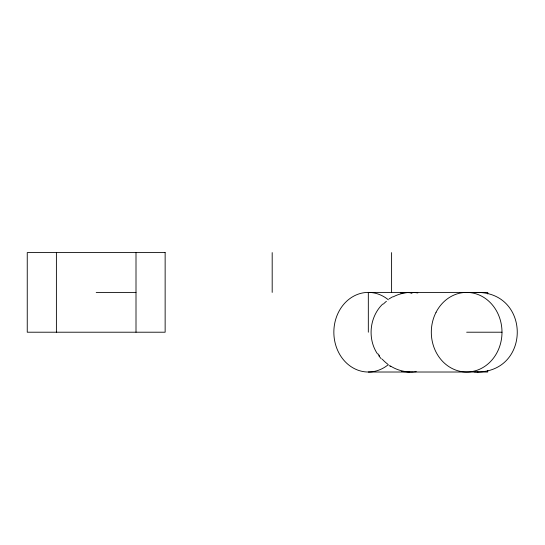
<?xml version="1.0" encoding="UTF-8"?>
<svg xmlns="http://www.w3.org/2000/svg" width="545" height="545" viewBox="0 0 545 545"><rect width="100%" height="100%" fill="white"/><g stroke="black" fill="none" stroke-linecap="round" stroke-linejoin="round"><path stroke-width="0.82" d="M382.699 304.062C369.517 316.795 367.241 338.833 377.528 353.991M389.062 298.892L392.557 296.848M477.727 372.017C530.435 371.302 530.435 293.115 477.727 292.406M400.446 292.965L408.13 292.406L411.972 292.965M414.459 371.854L416.278 371.649M409.227 371.969L408.13 372.017M474.164 292.563L477.945 292.406M96.199 292.406L136.005 292.406M466.656 332.212L501.993 332.212M368.325 372.017L487.741 372.017L487.741 370.477M474.164 371.854L477.945 372.017M389.062 365.525L390.792 366.594M381.282 358.862L378.693 355.674M487.741 293.939L487.741 292.406L368.325 292.406L368.325 332.212M391.603 252.608L391.603 292.406M272.187 252.608L272.187 292.406M136.005 252.594L136.005 332.212M56.394 252.594L56.394 332.212M388.36 364.605A39.805 34.471 -90 0 1 342.642 358.767A39.805 34.471 -90 0 1 342.642 305.656A39.805 34.471 -90 0 1 388.36 299.818M408.13 292.631A49.636 24.818 90 0 1 411.966 293.06M409.227 371.785A49.636 24.818 -90 0 1 408.13 371.792A49.636 49.636 0 0 1 401.549 371.492M393.177 296.848A39.805 39.581 -90 0 1 417.831 292.938M413.492 371.956A39.805 39.581 -90 0 1 390.37 365.968M387.693 364.121A39.805 39.581 -90 0 1 382.229 359.169M379.627 356.008A39.805 39.581 -90 0 1 378.223 353.991M383.367 304.062A39.805 39.581 -90 0 1 386.405 301.303M165.142 252.594L27.25 252.594L27.25 332.212L165.142 332.212L165.142 252.594M436.048 312.305A39.805 35.343 90 0 0 466.656 372.017A39.805 35.343 90 0 0 497.258 312.305A39.805 35.343 90 0 0 436.048 312.305"/></g></svg>
